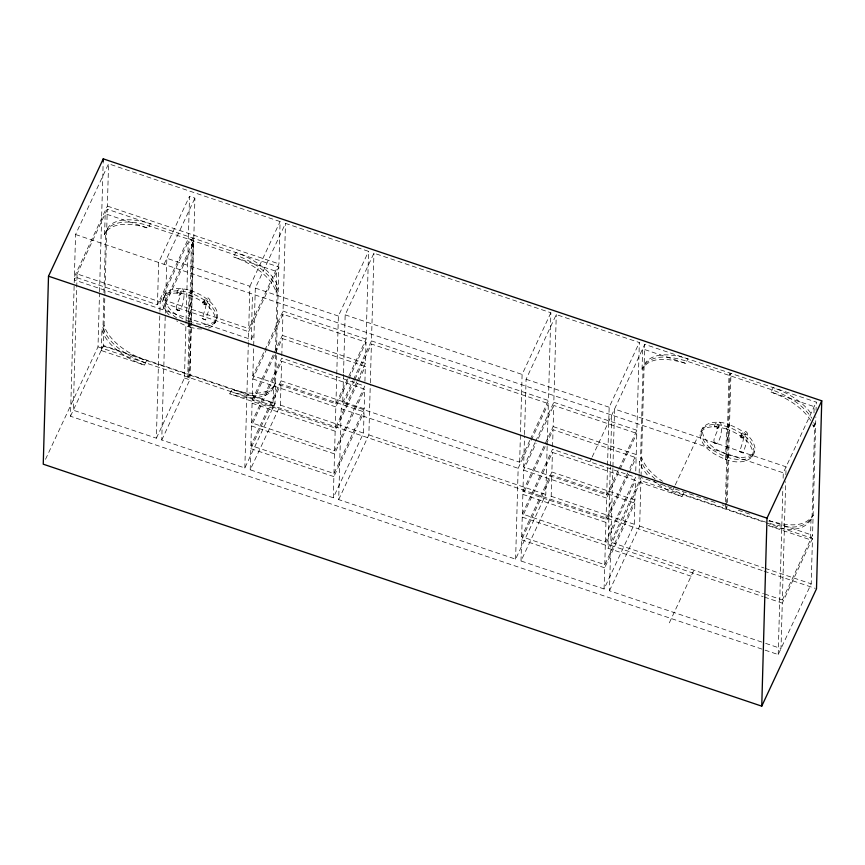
<?xml version="1.0" encoding="UTF-8"?>
<svg xmlns="http://www.w3.org/2000/svg" width="865" height="865" viewBox="0 0 865 865"><rect width="100%" height="100%" fill="white"/><g stroke="black" fill="none" stroke-linecap="round" stroke-linejoin="round"><path stroke-width="0.65" stroke-dasharray="4.33 3.24" d="M202.583 302.858L205.913 298.23L208.27 297.96L209.914 299.766L209.33 308.416L205.6 319.92L202.14 318.536L205.578 307.616L206.443 302.404L206.011 300.436L208.087 301.442L207.33 301.604L208.162 301.204C207.113 308.232 197.966 301.117 206.054 304.026M740.072 436.36L743.403 431.689L745.76 431.375L747.414 433.116L746.83 441.593L743.23 452.968L739.651 451.627L743.078 440.804L743.943 435.7L743.5 433.83L745.576 434.825L744.819 435.03L745.652 434.652C744.657 441.734 735.445 434.608 743.543 437.528M766.379 522.903L812.462 538.419L811.197 583.853L778.208 654.567L70.487 416.238L74.185 283.99M74.217 282.639L75.558 234.512L108.558 163.799L280.098 221.57L278.919 263.868L248.731 328.559L165.658 300.577L166.837 258.278L249.909 286.261L248.731 328.559M45.531 459.304L98.005 346.843L99.507 293.138M99.54 291.786L103.184 161.539M101.356 350.563L101.94 329.673L104.049 325.164A47.067 23.96 25 0 0 146.574 360.564L144.466 365.084L101.356 350.563L103.465 346.054L107.282 209.233L278.822 266.993L275.005 403.814L272.897 408.334L229.787 393.813L231.896 389.304A47.067 23.96 25 0 0 275.589 382.925L273.481 387.444L272.897 408.334M104.6 234.631L105.184 213.742L148.293 228.263L150.391 223.754A47.067 23.96 25 0 0 106.698 230.122L104.6 234.631A47.067 23.96 25 0 1 148.293 228.263M103.822 297.971L102.989 327.413A47.067 23.96 25 0 0 145.525 362.824M103.962 292.619L105.649 232.371A47.067 23.96 25 0 1 149.342 226.003L234.664 254.743A47.067 23.96 25 0 1 277.189 290.143L275.438 353.061M165.658 300.577L193.728 240.405L194.917 198.107L189.522 196.29L188.343 238.589L157.462 304.783L74.379 276.811L107.368 206.097L108.558 163.799M157.462 304.783L158.641 262.484L189.522 196.29M159.917 311.346L160.176 301.896L77.104 273.924L73.298 410.215L156.37 438.198L159.874 312.697M70.487 416.238L103.476 345.524L275.016 403.295L244.838 467.987L161.755 440.015L165.269 314.514M165.302 313.162L165.572 303.712L248.644 331.695L248.374 341.134M156.37 438.198L184.45 378.016L186.029 321.337M186.072 319.985L188.256 241.724L193.641 243.541L191.457 321.802M201.686 328.992A28.934 14.727 25 0 1 188.148 326.548L188.267 322.634M188.3 321.326L189.024 295.225L191.133 290.705A28.934 14.727 25 0 1 217.634 314.752A28.934 14.727 25 0 1 192.603 322.764M189.121 324.245L189.922 295.527L192.03 291.008A28.934 14.727 25 0 0 164.653 297.603A28.934 14.727 25 0 0 191.154 322.342M190.224 323.359L188.635 377.345L189.684 375.086L193.501 238.264L192.452 240.524M190.257 322.039L192.603 237.962L191.554 240.221L190.084 292.965A28.934 14.727 25 0 1 215.407 312.416A28.934 14.727 25 0 1 205.124 326.635M161.755 440.015L189.835 379.832L191.424 323.153M244.838 467.987L248.342 342.486M107.282 209.233L74.293 279.936L251.228 339.523L252.494 294.089M250.223 469.803L250.818 448.654L280.995 383.963L364.079 411.935L363.484 433.084L333.295 497.775L250.223 469.803L280.411 405.112L280.995 383.963M250.904 445.518L251.445 425.937L281.633 361.246L364.706 389.218L364.165 408.799L333.976 473.49L250.904 445.518L281.082 380.827L281.633 361.246M251.542 422.801L281.72 358.11L364.792 386.082L334.614 450.773L251.542 422.801L252.083 403.22L282.271 338.529L365.344 366.5L364.868 383.476M356.888 381.681L335.252 428.067L252.169 400.084L252.764 378.935L282.942 314.244L366.025 342.216L365.43 363.365L357.461 380.459M252.85 375.799L255.305 288.077L285.482 223.386L368.566 251.358L366.111 339.091L335.923 403.782L252.85 375.799L264.236 351.395M276.14 292.402L276.724 271.513L233.615 256.992L235.713 252.483A47.067 23.96 25 0 1 278.238 287.883L276.14 292.402A47.067 23.96 25 0 0 233.615 256.992M275.394 354.401L274.54 385.185A47.067 23.96 25 0 1 230.847 391.553M281.795 355.504L282.271 338.529M274.378 352.488L282.358 335.393L282.942 314.244M264.809 350.174L283.039 311.108L285.482 223.386M333.295 497.775L333.89 476.626L364.079 411.935M333.976 473.49L334.528 453.909L364.706 389.218M334.614 450.773L335.155 431.192L365.344 366.5M335.252 428.067L335.836 406.918L348.368 380.059M335.923 403.782L336.723 375.432M336.755 374.091L338.377 316.049L368.566 251.358M547.145 446.372L545.804 494.477L515.616 559.168L338.691 499.592L341.232 408.723L354.326 380.654M529.802 440.393L519.649 462.17L342.724 402.582L343.513 374.242M343.546 372.891L345.167 314.849L373.95 253.175L550.875 312.752L548.432 400.484L530.375 439.182M338.691 499.592L368.868 434.9L370.296 384.125M370.328 382.784L371.409 344.032L548.345 403.62L547.188 445.043M353.439 379.605L371.496 340.907L373.95 253.175M515.616 559.168L518.157 468.311L530.688 441.453M519.649 462.17L522.103 374.437L550.875 312.752M521.011 560.985L521.595 539.836L551.784 475.144L634.856 503.127L634.272 524.277L604.084 588.968L521.011 560.985L551.189 496.294L551.784 475.144M521.682 536.7L522.233 517.119L552.421 452.427L635.494 480.41L634.942 499.992L604.765 564.683L521.682 536.7L551.87 472.009L552.421 452.427M522.319 513.994L552.508 449.292L635.58 477.275L605.392 541.966L522.319 513.994L522.871 494.402L545.653 445.583M627.676 472.863L606.03 519.249L522.957 491.277L523.541 470.128L536.073 443.269M618.097 470.549L606.711 494.964L523.639 466.992L524.504 435.949M524.536 434.598L526.082 379.259L556.271 314.568L639.343 342.54L636.889 430.273L618.67 469.338M552.573 446.686L553.049 429.71L636.132 457.693L635.656 474.658M522.957 491.277L553.135 426.586L553.73 405.436L636.802 433.408L636.218 454.558L628.239 471.641M535.597 441.355L553.816 402.301L556.271 314.568M604.084 588.968L604.678 567.818L634.856 503.127M604.765 564.683L605.305 545.101L635.494 480.41M605.392 541.966L605.943 522.384L628.725 473.555M606.03 519.249L606.625 498.099L636.802 433.408M606.711 494.964L607.5 466.624M607.544 465.273L609.165 407.231L639.343 342.54M691.103 576.209L608.019 548.226L610.29 467.176M610.322 465.846L611.739 415.07M761.816 642.079L609.468 590.773L610.744 545.35L640.922 480.659L765.103 522.471M612.907 467.846L610.831 542.214L763.417 593.595M612.939 466.505L614.55 409.048L786.09 466.819L785.863 474.885M639.116 474.409L638.911 482.032L682.02 496.553L684.118 492.034M639.159 473.144L639.473 461.705L641.581 457.196C645.095 467.619 653.583 475.382 662.514 481.329M642.057 369.204L642.63 348.876L685.74 363.387L687.837 358.878C673.013 353.926 648.209 350.087 642.057 369.204C651.14 354.596 671.997 359.407 685.74 363.387M609.468 590.773L639.657 526.082L640.922 480.659M641.052 476.172L644.728 344.357L816.279 402.128L816.052 410.194M725.659 459.434L726.514 428.943L728.622 424.423C739.672 428.77 753.199 435.787 755.134 448.74C753.902 463.554 736.331 463.878 725.659 459.434L727.768 454.914C736.126 457.293 747.641 459.996 754.107 452.384M725.432 503.106L725.281 508.512L726.33 506.252M725.476 501.754L727.411 429.245L729.519 424.726C718.858 420.282 701.277 420.606 700.045 435.419C701.98 448.373 715.506 455.39 726.557 459.737L728.665 455.217C717.615 450.881 704.088 443.864 702.153 430.9L703.18 427.267M727.346 502.5L730.957 373.388L729.898 375.648M778.208 654.567L782.868 487.644M783.128 478.215L783.279 472.831L816.279 402.128M812.462 538.419L782.284 603.11L781.009 648.545L763.092 642.511M764.682 594.017L782.371 599.975L785.679 481.61M813.716 422.553L814.657 424.715L812.073 517.216C802.99 531.824 782.133 527.012 768.39 523.022L769.439 520.773C783.182 524.752 804.039 529.564 813.122 514.956L811.013 519.476L810.451 539.803L768.607 525.715M812.668 424.812L813.597 426.964L813.706 423.158M813.987 412.994L814.17 406.637L771.061 392.126L773.159 387.607C788.188 393.11 803.055 401.501 812.181 415.027M782.371 599.975L812.559 535.284L815.857 416.919M176.114 309.292C182.093 316.514 186.71 290.889 182.234 288.715C172.968 288.964 177.703 301.15 182.126 291.959L181.293 292.359L182.05 292.186L180.288 291.505C183.358 296.554 170.719 309.4 179.704 310.578M205.729 319.899L202.14 318.536M713.614 442.393C719.583 449.486 724.21 424.272 719.734 422.142C710.468 422.498 715.204 434.684 719.615 425.418L718.783 425.807L719.55 425.602L717.777 424.866C720.826 429.818 708.23 442.566 717.204 443.669M743.23 452.968L739.77 451.606M751.999 456.893L753.037 453.26C751.09 440.296 737.575 433.279 726.514 428.943M180.017 294.781L179.087 292.608L176.687 292.878M717.507 428.294L716.577 426.153L714.187 426.402M164.026 264.301L194.917 198.107M160.176 301.896L188.256 241.724M163.572 298.371L165.68 293.851M162.761 309.735L193.641 243.541M189.63 305.961L191.738 301.453M188.44 316.103L190.549 311.595M188.148 326.548L189.208 324.299L187.737 377.043L188.786 374.783M190.105 324.602L189.046 326.851A28.934 14.727 25 0 1 176.655 320.893M214.498 323.705L216.607 319.196M249.909 286.261L280.098 221.57M248.644 331.695L278.822 266.993M251.228 339.523L254.029 333.501M252.169 400.084L273.816 353.699M348.941 378.838L366.025 342.216M342.724 402.582L352.877 380.816M354.899 379.432L371.409 344.032M531.251 440.231L548.345 403.62M523.639 466.992L535.024 442.577M538.354 438.393L553.73 405.436M546.215 444.361L553.049 429.71M589.984 461.705L591.649 458.115M592.211 456.925L644.728 344.357M609.198 505.928L612.009 499.916M629.298 472.333L636.132 457.693M608.571 528.645L611.371 522.633M608.019 548.226L641.008 477.523L666.612 486.141M673.057 489.687L674.732 486.098M675.284 484.897L697.623 437.03M727.13 439.409L729.238 434.89M725.951 449.27L728.049 444.751M669.337 622.843L693.903 570.186M813.597 426.964L815.706 422.455L814.765 420.293M811.013 519.476C802.277 533.694 782.036 529.499 768.596 525.628M202.724 302.123L204.659 301.658L206.194 303.291M740.213 435.636L742.148 435.182L743.684 436.803M701.072 431.776C707.538 424.164 719.053 426.867 727.411 429.245M728.471 426.986C720.113 424.607 708.586 421.915 702.12 429.516L701.093 433.16C703.029 446.124 716.555 453.13 727.616 457.477M726.719 457.174C735.066 459.553 746.592 462.245 753.058 454.644L754.085 451C752.15 438.036 738.624 431.029 727.562 426.683L729 375.345L730.049 373.085L726.178 508.815L727.238 506.555L722.156 504.846M176.222 309.475L179.585 310.459M713.733 442.566L717.085 443.561M107.368 206.097L278.919 263.868M188.343 238.589L193.728 240.405M345.167 314.849L522.103 374.437M255.305 288.077L338.377 316.049M526.082 379.259L609.165 407.231M75.558 234.512L783.279 472.831M283.039 311.108L366.111 339.091M371.496 340.907L548.432 400.484M553.816 402.301L636.889 430.273M282.358 335.393L365.43 363.365M553.135 426.586L636.218 454.558M667.899 486.573L717.085 503.138M738.31 510.285L749.825 514.167M769.028 520.633L812.559 535.284M765.86 522.168L683.069 494.293L673.024 490.25L664.742 485.73M281.082 380.827L364.165 408.799M551.87 472.009L634.942 499.992M252.764 378.935L335.836 406.918M341.232 408.723L518.157 468.311M523.541 470.128L606.625 498.099M280.411 405.112L363.484 433.084M368.868 434.9L545.804 494.477M551.189 496.294L634.272 524.277M639.657 526.082L763.827 567.905M765.114 568.337L811.197 583.853M103.465 346.054L275.005 403.814M98.005 346.843L762.854 570.738M764.13 571.17L815.219 588.373M184.45 378.016L189.835 379.832M252.083 403.22L335.155 431.192M522.871 494.402L605.943 522.384M610.744 545.35L763.081 596.645M764.357 597.077L782.284 603.11M251.445 425.937L334.528 453.909M522.233 517.119L605.305 545.101M250.818 448.654L333.89 476.626M521.595 539.836L604.678 567.818M771.061 392.126C786.48 397.716 801.606 406.496 810.786 420.487M682.02 496.553L671.975 492.499L662.504 487.341L654.124 481.351M714.728 442.577L716.09 443.54M177.228 309.465L178.579 310.47M655.173 479.102L648.307 472.593L643.344 465.921L640.533 459.445L643.117 366.944C652.188 352.336 673.046 357.148 686.788 361.137L772.11 389.866C787.528 395.456 802.666 404.236 811.846 418.238M647.258 474.853L642.284 468.181L639.473 461.705M741.673 435.073L742.084 438.09M204.183 301.55L204.583 304.61M273.481 387.444A47.067 23.96 25 0 1 229.787 393.813M189.024 295.225A28.934 14.727 25 0 1 213.309 312.687A28.934 14.727 25 0 1 208.552 328.04M144.466 365.084A47.067 23.96 25 0 1 101.94 329.673M169.172 314.936A28.934 14.727 25 0 1 165.053 296.533A28.934 14.727 25 0 1 189.922 295.527M176.687 317.963A28.934 14.727 25 0 1 164.631 296.111A28.934 14.727 25 0 1 190.981 293.267"/><path stroke-width="1.3" d="M48.505 276.195L43.25 464.191L761.751 706.154L816.495 588.805L821.75 400.809L103.249 158.846L48.505 276.195L766.995 518.157L761.751 706.154M103.184 161.539L103.249 158.846M766.995 518.157L821.75 400.809"/></g></svg>
